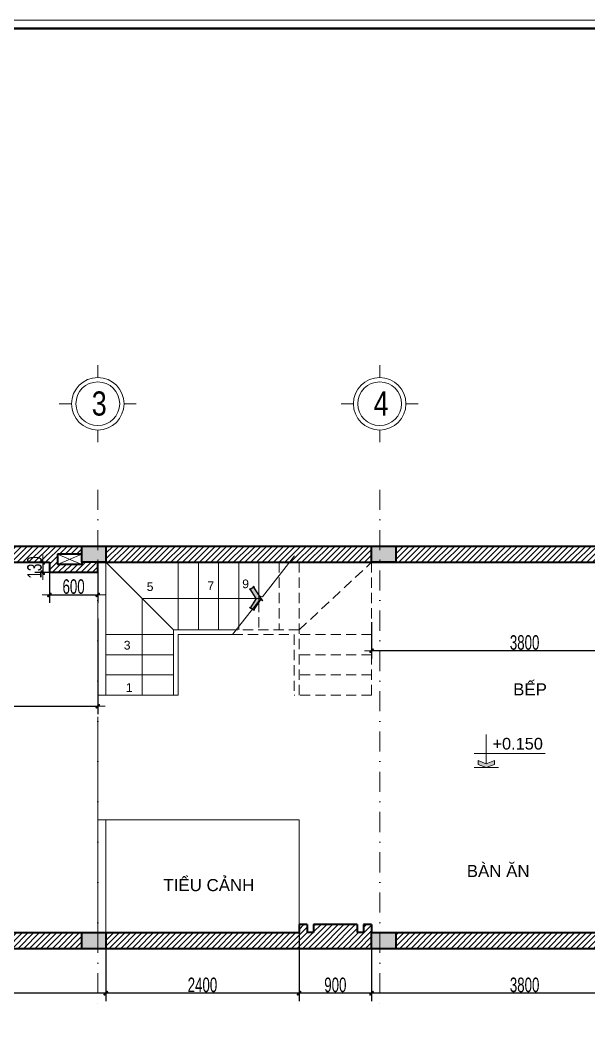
# Model space of a CAD drawing. Header units: inches. Extents: x 921646 to 2157952, y -92667 to 262089.
# Drawn here: x 1958414 to 1965476, y 116894 to 129371 of the extents above; entities that cross this region are included whole.
import ezdxf
from ezdxf.enums import TextEntityAlignment as Align

# ---------------------------------------------------------------- set-up
doc = ezdxf.new("R2010")
doc.units = ezdxf.units.IN
doc.header["$MEASUREMENT"] = 0
doc.linetypes.add('DASHDOT', pattern=[1, 0.5, -0.25, 0, -0.25])
doc.linetypes.add('HIDDEN', pattern=[9.525, 6.35, -3.175])
doc.layers.get('0').update_dxf_attribs({"lineweight": 9})
doc.layers.get('DEFPOINTS').update_dxf_attribs({"lineweight": 9})
for name, color, linetype, lineweight in [('00 gach chiu lua', 30, 'Continuous', 13), ('01-WALL', 10, 'Continuous', 35), ('04-TRUC', 40, 'DASHDOT', 9), ('09-DIMOUT', 251, 'Continuous', 9), ('13-VATDUNG', 104, 'Continuous', 13), ('14 KHUAT', 106, 'HIDDEN', 13), ('15 TEXT', 134, 'Continuous', 15), ('Cp Net Manh 0.15', 8, 'Continuous', 15), ('Cp Net Thep 0.40', 2, 'Continuous', 40), ('Cp Text 0.15', 3, 'Continuous', 15)]:
    doc.layers.add(name, color=color, linetype=linetype, lineweight=lineweight)
doc.layers.add('02-TEXT', color=7, linetype='Continuous')
doc.layers.add('07-HATCH', color=180, linetype='Continuous')
doc.styles.add('ARIAL', font='arial.ttf')
doc.styles.add('C', font='VHARIAL.TTF')
doc.styles.add('KICHTHUOC', font='VHELVCN.TTF', dxfattribs={"width": 0.8})
doc.styles.add('VHELVEN', font='VHELVEN.TTF')
doc.styles.add('VNI-HELVE', font='VHELVEB.TTF', dxfattribs={"width": 0.8})
doc.dimstyles.new('Copy of 100', dxfattribs={"dimscale": 100, "dimtxt": 1.8, "dimasz": 0.003, "dimexe": 1, "dimexo": 0, "dimgap": 0.1, "dimtad": 1, "dimdec": 0, "dimdsep": 46, "dimtxsty": 'KICHTHUOC', "dimblk": '1A', "dimcen": 0.001, "dimdle": 1.5, "dimclrt": 3, "dimadec": 0, "dimazin": 0, "dimtfac": 1, "dimtdec": 0, "dimtix": 1, "dimtmove": 2, "dimatfit": 3, "dimldrblk": '1A', "dimfxl": 1, "dimtolj": 1, "dimtzin": 0, "dimarcsym": 0})

# ---------------------------------------------------------------- blocks, each defined once
blk = doc.blocks.new('đ')
h = blk.add_hatch(color=256)
h.dxf.hatch_style = 1
h.paths.add_polyline_path([(0, 60), (-115, 135), (-142, 93), (0, 0), (142, 93), (115, 135)])
at = {"ltscale": 0.01}
for p, q in [((-110, 143), (-148, 84)), ((0, 60), (-124, 140)), ((0, 60), (124, 140)), ((110, 143), (148, 84)), ((0, 0), (-151, 98)), ((0, 0), (151, 98))]:
    blk.add_line(p, q, dxfattribs=at)
blk = doc.blocks.new('DDDD')
at = {"layer": '09-DIMOUT'}
h = blk.add_hatch(color=256, dxfattribs=at)
h.dxf.hatch_style = 1
h.paths.add_polyline_path([(1648738, 63343), (1649038, 63343), (1649038, 63543), (1648738, 63543)])
at = {"layer": '01-WALL'}
blk.add_lwpolyline([(1648738, 63343), (1649038, 63343), (1649038, 63543), (1648738, 63543)], close=True, dxfattribs=at)
blk = doc.blocks.new('luoi')
at = {"layer": '04-TRUC', "ltscale": 500}
for p, q in [((1739522, 130293), (1739522, 123908)), ((1743022, 130293), (1743022, 123890)), ((1728931, 129594), (1752564, 129594)), ((1728830, 124594), (1752564, 124594))]:
    blk.add_line(p, q, dxfattribs=at)
at = {"layer": '09-DIMOUT', "xscale": -1, "rotation": 180}
for p in [(90584, 192937), (94184, 192937), (90584, 188137), (94184, 188137)]:
    blk.add_blockref('DDDD', p, dxfattribs=at)
blk = doc.blocks.new('tương t1')
at = {"layer": '09-DIMOUT'}
h = blk.add_hatch(dxfattribs=at)
h.set_pattern_fill('ANSI31', color=256, scale=400)
h.set_pattern_definition([(45, (-219856.57, -74351.743), (-35.355339, 35.355339), [])])
h.paths.add_polyline_path([(1733122, 124794), (1730222, 124794), (1730222, 124994), (1730122, 124994), (1730122, 124594), (1733122, 124594)])
h.paths.add_polyline_path([(1735122, 124794), (1733322, 124794), (1733322, 124594), (1735122, 124594)])
h.paths.add_polyline_path([(1735322, 125494), (1735122, 125494), (1735122, 124794), (1735322, 124794)])
h.paths.add_polyline_path([(1739322, 124794), (1735422, 124794), (1735422, 124594), (1739322, 124594)])
h.paths.add_polyline_path([(1742922, 124794), (1742922, 124894), (1742822, 124894), (1742822, 124794), (1742742, 124794), (1742742, 124894), (1742202, 124894), (1742202, 124794), (1742122, 124794), (1742122, 124894), (1742022, 124894), (1742022, 124794), (1739622, 124794), (1739622, 124594), (1742922, 124594)])
h.paths.add_polyline_path([(1746522, 124794), (1743222, 124794), (1743222, 124594), (1746522, 124594)])
h.paths.add_polyline_path([(1751322, 124744), (1751272, 124744), (1751272, 125194), (1751422, 125194), (1751422, 124794), (1751622, 124794), (1751622, 125607), (1751422, 125607), (1751422, 125294), (1751172, 125294), (1751172, 124744), (1748472, 124744), (1748472, 125294), (1748372, 125294), (1748372, 124794), (1746822, 124794), (1746822, 124594), (1751322, 124594)])
h.paths.add_polyline_path([(1751622, 125994), (1751422, 125994), (1751422, 125607), (1751622, 125607)])
h.paths.add_polyline_path([(1751422, 126194), (1751122, 126194), (1751122, 126094), (1751422, 126094)])
h.paths.add_polyline_path([(1751622, 126294), (1751522, 126294), (1751522, 126194), (1751622, 126194)])
h.paths.add_polyline_path([(1750522, 126194), (1750122, 126194), (1750122, 126294), (1750022, 126294), (1750022, 126194), (1747822, 126194), (1747822, 126094), (1748372, 126094), (1748372, 125994), (1748472, 125994), (1748472, 126094), (1750522, 126094)])
h.paths.add_polyline_path([(1746822, 129394), (1746722, 129394), (1746722, 126094), (1746922, 126094), (1746922, 126194), (1746822, 126194), (1746822, 126794), (1746822, 126894)])
h.paths.add_polyline_path([(1750122, 127494), (1750022, 127494), (1750022, 127194), (1750122, 127194)])
h.paths.add_polyline_path([(1750122, 129394), (1751322, 129394), (1751322, 129594), (1746822, 129594), (1746822, 129444), (1750022, 129444), (1750022, 128894), (1750122, 128894)])
h.paths.add_polyline_path([(1751622, 129394), (1751522, 129394), (1751522, 127194), (1751622, 127194)])
h.paths.add_polyline_path([(1746522, 129594), (1743222, 129594), (1743222, 129394), (1746522, 129394)])
h.paths.add_polyline_path([(1742922, 129594), (1739622, 129594), (1739622, 129394), (1742922, 129394)])
h.paths.add_polyline_path([(1739022, 129494), (1739322, 129494), (1739322, 129594), (1735422, 129594), (1735422, 129394), (1738922, 129394), (1738922, 129264), (1739522, 129264), (1739522, 129394), (1739322, 129394), (1739322, 129364), (1739022, 129364)])
h.paths.add_polyline_path([(1735122, 129594), (1733322, 129594), (1733322, 129394), (1735122, 129394)])
h.paths.add_polyline_path([(1735322, 129394), (1735122, 129394), (1735122, 128694), (1735322, 128694)])
h.paths.add_polyline_path([(1733122, 129594), (1730122, 129594), (1730122, 128214), (1730222, 128214), (1730222, 129394), (1733122, 129394)])
at = {"layer": '01-WALL'}
for p, q in [((1730122, 129594), (1751622, 129594)), ((1730222, 129394), (1738922, 129394)), ((1738922, 129394), (1738922, 129264)), ((1739322, 129494), (1739022, 129494)), ((1739022, 129494), (1739022, 129364)), ((1739322, 129394), (1739322, 129364)), ((1739522, 129264), (1739522, 129394)), ((1739522, 129394), (1746777, 129394)), ((1739322, 129364), (1739022, 129364)), ((1739522, 129264), (1738922, 129264)), ((1730222, 124794), (1742022, 124794)), ((1742122, 124894), (1742022, 124894)), ((1742022, 124894), (1742022, 124794)), ((1742122, 124894), (1742122, 124794)), ((1742202, 124794), (1742122, 124794)), ((1742742, 124894), (1742202, 124894)), ((1742202, 124894), (1742202, 124794)), ((1742742, 124894), (1742742, 124794)), ((1742822, 124794), (1742742, 124794)), ((1742922, 124894), (1742822, 124894)), ((1742822, 124894), (1742822, 124794)), ((1742922, 124894), (1742922, 124794)), ((1751622, 124594), (1730122, 124594))]:
    blk.add_line(p, q, dxfattribs=at)
blk.add_lwpolyline([(1742922, 124794), (1748372, 124794), (1748372, 125294), (1748472, 125294), (1748472, 124744), (1751172, 124744)], dxfattribs=at)
at = {"layer": '09-DIMOUT'}
for p, q in [((1739022, 129364), (1739322, 129494)), ((1739322, 129364), (1739022, 129494))]:
    blk.add_line(p, q, dxfattribs=at)
blk = doc.blocks.new('cao do')
at = {"layer": '15 TEXT'}
h = blk.add_hatch(color=256, dxfattribs=at)
h.dxf.hatch_style = 1
h.paths.add_polyline_path([(155, 47), (261, 90), (261, 42), (155, 0), (49, 42), (49, 90)])
for p, q in [((0, 181), (911, 181)), ((0, 0), (310, 0))]:
    blk.add_line(p, q, dxfattribs=at)
blk.add_lwpolyline([(155, 424), (155, 47)], dxfattribs=at)
blk.add_lwpolyline([(155, 47), (261, 90), (261, 42), (155, 0), (49, 42), (49, 90)], close=True, dxfattribs=at)
at = {"layer": '15 TEXT', "color": 3, "style": 'ARIAL'}
blk.add_attdef('%%P0,000', text='', height=150, dxfattribs=at).set_placement((558, 307), align=Align.MIDDLE_CENTER)
blk = doc.blocks.new('A$C788F0ACE')
at = {"layer": 'Cp Net Manh 0.15', "linetype": 'Continuous'}
for p, q in [((0, 300), (0, 440)), ((-300, 0), (-440, 0)), ((300, 0), (440, 0)), ((0, -300), (0, -440))]:
    blk.add_line(p, q, dxfattribs=at)
for radius in [300, 250]:
    blk.add_circle((0, 0), radius, dxfattribs=at)
at = {"layer": 'Cp Text 0.15', "color": 7, "linetype": 'Continuous', "style": 'VHELVEN'}
blk.add_attdef('TRUC', text='', height=280, dxfattribs=at).set_placement((94, 1), align=Align.MIDDLE_CENTER)
blk = doc.blocks.new('dim')
at = {"layer": 'Cp Text 0.15'}
ref = blk.add_blockref('A$C788F0ACE', (1959378.4, 205712.9), dxfattribs=dict(at, xscale=1.086778053933425, yscale=1.086778053933425, zscale=1.086778053933425, rotation=180))
ref.add_attrib('TRUC', '3', dxfattribs={"layer": '0', "color": 3, "height": 300, "style": 'VNI-HELVE', "width": 0.8}).set_placement((1959396.2, 205716.2), align=Align.MIDDLE_CENTER)
ref = blk.add_blockref('A$C788F0ACE', (1962878.4, 205712.9), dxfattribs=dict(at, xscale=1.086778053933425, yscale=1.086778053933425, zscale=1.086778053933425, rotation=180))
ref.add_attrib('TRUC', '4', dxfattribs={"layer": '0', "color": 3, "height": 300, "style": 'VNI-HELVE', "width": 0.8}).set_placement((1962896.2, 205716.2), align=Align.MIDDLE_CENTER)
blk = doc.blocks.new('KTHUOC')
blk.add_hatch(color=256).paths.add_polyline_path([(-71, -42), (42, 71, -1), (71, 42), (-42, -71, -1)])
for p, q in [((-14, 14), (14, -14)), ((0, -200), (0, 200)), ((-300, 0), (300, 0))]:
    blk.add_line(p, q)
for points in [[(42, 71), (-71, -42)], [(-42, -71), (71, 42)]]:
    blk.add_lwpolyline(points)
for centre, start, end in [((57, 57), 315, 135), ((-57, -57), 135, 315)]:
    blk.add_arc(centre, 20, start, end)
blk = doc.blocks.new('1A')
at = {"layer": '00 gach chiu lua'}
blk.add_blockref('KTHUOC', (0, 0), dxfattribs=at)
blk = doc.blocks.new('*D211')
at = {"layer": '09-DIMOUT', "color": 0, "lineweight": -2, "transparency": 16777216}
for p, q in [((1955178, 121940), (1955178, 120751)), ((1959378, 121940), (1959378, 120751)), ((1955179, 120851), (1959378, 120851))]:
    blk.add_line(p, q, dxfattribs=at)
at = {"layer": 'DEFPOINTS', "color": 0, "transparency": 16777216}
for p in [(1955178, 121940), (1959378, 121940), (1959378, 120851)]:
    blk.add_point(p, dxfattribs=at)
at = {"layer": '09-DIMOUT', "color": 0, "lineweight": -2, "transparency": 16777216, "xscale": 0.3, "yscale": 0.3, "zscale": 0.3, "rotation": 180}
blk.add_blockref('1A', (1955178, 120851), dxfattribs=at)
at = {"layer": '09-DIMOUT', "color": 0, "lineweight": -2, "transparency": 16777216, "xscale": 0.3, "yscale": 0.3, "zscale": 0.3}
blk.add_blockref('1A', (1959378, 120851), dxfattribs=at)
at = {"layer": '09-DIMOUT', "color": 3, "transparency": 16777216, "insert": (1957278, 120953), "char_height": 180, "attachment_point": 5, "style": 'KICHTHUOC'}
blk.add_mtext('\\A1;4200', dxfattribs=at)
blk = doc.blocks.new('*D217')
at = {"layer": '09-DIMOUT', "color": 0, "lineweight": -2, "transparency": 16777216}
for p, q in [((1962778, 121894), (1962778, 121440)), ((1966578, 121894), (1966578, 121440)), ((1966578, 121540), (1962779, 121540))]:
    blk.add_line(p, q, dxfattribs=at)
at = {"layer": 'DEFPOINTS', "color": 0, "transparency": 16777216}
for p in [(1962778, 121894), (1966578, 121894), (1962778, 121540)]:
    blk.add_point(p, dxfattribs=at)
at = {"layer": '09-DIMOUT', "color": 0, "lineweight": -2, "transparency": 16777216, "xscale": 0.3, "yscale": 0.3, "zscale": 0.3, "rotation": 180}
blk.add_blockref('1A', (1962778, 121540), dxfattribs=at)
at = {"layer": '09-DIMOUT', "color": 0, "lineweight": -2, "transparency": 16777216, "xscale": 0.3, "yscale": 0.3, "zscale": 0.3}
blk.add_blockref('1A', (1966578, 121540), dxfattribs=at)
at = {"layer": '09-DIMOUT', "color": 3, "transparency": 16777216, "insert": (1964678, 121642), "char_height": 180, "attachment_point": 5, "style": 'KICHTHUOC'}
blk.add_mtext('\\A1;3800', dxfattribs=at)
blk = doc.blocks.new('*D237')
at = {"layer": '09-DIMOUT', "color": 0, "lineweight": -2, "transparency": 16777216}
for p, q in [((1958778, 122640), (1958595, 122640)), ((1958695, 122641), (1958695, 122641)), ((1958695, 122640), (1958695, 122510)), ((1958778, 122510), (1958595, 122510)), ((1958695, 122510), (1958695, 122510))]:
    blk.add_line(p, q, dxfattribs=at)
at = {"layer": 'DEFPOINTS', "color": 0, "transparency": 16777216}
for p in [(1958778, 122640), (1958695, 122510), (1958778, 122510)]:
    blk.add_point(p, dxfattribs=at)
at = {"layer": '09-DIMOUT', "color": 0, "lineweight": -2, "transparency": 16777216, "xscale": 0.3, "yscale": 0.3, "zscale": 0.3}
for p, rotation in [((1958695, 122640), 270), ((1958695, 122510), 90)]:
    blk.add_blockref('1A', p, dxfattribs=dict(at, rotation=rotation))
at = {"layer": '09-DIMOUT', "color": 3, "transparency": 16777216, "insert": (1958593, 122575), "char_height": 180, "attachment_point": 5, "rotation": 90, "style": 'KICHTHUOC'}
blk.add_mtext('\\A1;130', dxfattribs=at)
blk = doc.blocks.new('*D238')
at = {"layer": '09-DIMOUT', "color": 0, "lineweight": -2, "transparency": 16777216}
for p, q in [((1958778, 122510), (1958778, 122134)), ((1959378, 122510), (1959378, 122134)), ((1958779, 122234), (1959378, 122234))]:
    blk.add_line(p, q, dxfattribs=at)
at = {"layer": 'DEFPOINTS', "color": 0, "transparency": 16777216}
for p in [(1958778, 122510), (1959378, 122510), (1959378, 122234)]:
    blk.add_point(p, dxfattribs=at)
at = {"layer": '09-DIMOUT', "color": 0, "lineweight": -2, "transparency": 16777216, "xscale": 0.3, "yscale": 0.3, "zscale": 0.3, "rotation": 180}
blk.add_blockref('1A', (1958778, 122234), dxfattribs=at)
at = {"layer": '09-DIMOUT', "color": 0, "lineweight": -2, "transparency": 16777216, "xscale": 0.3, "yscale": 0.3, "zscale": 0.3}
blk.add_blockref('1A', (1959378, 122234), dxfattribs=at)
at = {"layer": '09-DIMOUT', "color": 3, "transparency": 16777216, "insert": (1959078, 122336), "char_height": 180, "attachment_point": 5, "style": 'KICHTHUOC'}
blk.add_mtext('\\A1;600', dxfattribs=at)
blk = doc.blocks.new('*D248')
at = {"layer": '09-DIMOUT', "color": 0, "lineweight": -2, "transparency": 16777216}
for p, q in [((1966578, 119340), (1966578, 117188)), ((1962778, 117940), (1962778, 117188)), ((1966578, 117288), (1962779, 117288))]:
    blk.add_line(p, q, dxfattribs=at)
at = {"layer": 'DEFPOINTS', "color": 0, "transparency": 16777216}
for p in [(1966578, 119340), (1962778, 117940), (1962778, 117288)]:
    blk.add_point(p, dxfattribs=at)
at = {"layer": '09-DIMOUT', "color": 0, "lineweight": -2, "transparency": 16777216, "xscale": 0.3, "yscale": 0.3, "zscale": 0.3, "rotation": 180}
blk.add_blockref('1A', (1962778, 117288), dxfattribs=at)
at = {"layer": '09-DIMOUT', "color": 0, "lineweight": -2, "transparency": 16777216, "xscale": 0.3, "yscale": 0.3, "zscale": 0.3}
blk.add_blockref('1A', (1966578, 117288), dxfattribs=at)
at = {"layer": '09-DIMOUT', "color": 3, "transparency": 16777216, "insert": (1964678, 117390), "char_height": 180, "attachment_point": 5, "style": 'KICHTHUOC'}
blk.add_mtext('\\A1;3800', dxfattribs=at)
blk = doc.blocks.new('*D249')
at = {"layer": '09-DIMOUT', "color": 0, "lineweight": -2, "transparency": 16777216}
for p, q in [((1961878, 118040), (1961878, 117188)), ((1962778, 117940), (1962778, 117188)), ((1962778, 117288), (1961879, 117288))]:
    blk.add_line(p, q, dxfattribs=at)
at = {"layer": 'DEFPOINTS', "color": 0, "transparency": 16777216}
for p in [(1961878, 118040), (1962778, 117940), (1961878, 117288)]:
    blk.add_point(p, dxfattribs=at)
at = {"layer": '09-DIMOUT', "color": 0, "lineweight": -2, "transparency": 16777216, "xscale": 0.3, "yscale": 0.3, "zscale": 0.3, "rotation": 180}
blk.add_blockref('1A', (1961878, 117288), dxfattribs=at)
at = {"layer": '09-DIMOUT', "color": 0, "lineweight": -2, "transparency": 16777216, "xscale": 0.3, "yscale": 0.3, "zscale": 0.3}
blk.add_blockref('1A', (1962778, 117288), dxfattribs=at)
at = {"layer": '09-DIMOUT', "color": 3, "transparency": 16777216, "insert": (1962328, 117390), "char_height": 180, "attachment_point": 5, "style": 'KICHTHUOC'}
blk.add_mtext('\\A1;900', dxfattribs=at)
blk = doc.blocks.new('*D250')
at = {"layer": '09-DIMOUT', "color": 0, "lineweight": -2, "transparency": 16777216}
for p, q in [((1961878, 118040), (1961878, 117188)), ((1959478, 117840), (1959478, 117188)), ((1961878, 117288), (1959479, 117288))]:
    blk.add_line(p, q, dxfattribs=at)
at = {"layer": 'DEFPOINTS', "color": 0, "transparency": 16777216}
for p in [(1961878, 118040), (1959478, 117840), (1959478, 117288)]:
    blk.add_point(p, dxfattribs=at)
at = {"layer": '09-DIMOUT', "color": 0, "lineweight": -2, "transparency": 16777216, "xscale": 0.3, "yscale": 0.3, "zscale": 0.3, "rotation": 180}
blk.add_blockref('1A', (1959478, 117288), dxfattribs=at)
at = {"layer": '09-DIMOUT', "color": 0, "lineweight": -2, "transparency": 16777216, "xscale": 0.3, "yscale": 0.3, "zscale": 0.3}
blk.add_blockref('1A', (1961878, 117288), dxfattribs=at)
at = {"layer": '09-DIMOUT', "color": 3, "transparency": 16777216, "insert": (1960678, 117390), "char_height": 180, "attachment_point": 5, "style": 'KICHTHUOC'}
blk.add_mtext('\\A1;2400', dxfattribs=at)
blk = doc.blocks.new('*D251')
at = {"layer": '09-DIMOUT', "color": 0, "lineweight": -2, "transparency": 16777216}
for p, q in [((1955178, 118040), (1955178, 117188)), ((1959478, 117840), (1959478, 117188)), ((1959478, 117288), (1955179, 117288))]:
    blk.add_line(p, q, dxfattribs=at)
at = {"layer": 'DEFPOINTS', "color": 0, "transparency": 16777216}
for p in [(1955178, 118040), (1959478, 117840), (1955178, 117288)]:
    blk.add_point(p, dxfattribs=at)
at = {"layer": '09-DIMOUT', "color": 0, "lineweight": -2, "transparency": 16777216, "xscale": 0.3, "yscale": 0.3, "zscale": 0.3, "rotation": 180}
blk.add_blockref('1A', (1955178, 117288), dxfattribs=at)
at = {"layer": '09-DIMOUT', "color": 0, "lineweight": -2, "transparency": 16777216, "xscale": 0.3, "yscale": 0.3, "zscale": 0.3}
blk.add_blockref('1A', (1959478, 117288), dxfattribs=at)
at = {"layer": '09-DIMOUT', "color": 3, "transparency": 16777216, "insert": (1957328, 117390), "char_height": 180, "attachment_point": 5, "style": 'KICHTHUOC'}
blk.add_mtext('\\A1;4300', dxfattribs=at)
blk = doc.blocks.new('Khung Ht dep')
at = {"layer": 'Cp Net Thep 0.40', "color": 106, "flags": 128}
blk.add_lwpolyline([(30380, 21415), (30380, 1792), (3162, 1792), (3162, 21415)], close=True, dxfattribs=at)
at = {"layer": 'DEFPOINTS', "ltscale": 100}
blk.add_lwpolyline([(30430, 1692), (30430, 21515), (1912, 21515), (1912, 1692)], close=True, dxfattribs=at)

msp = doc.modelspace()

# ---------------------------------------------------------------- linework, layer by layer
at = {"layer": '09-DIMOUT'}
for p, q in [((1960318.4, 121800.2), (1959478.4, 122640.2)), ((1959928.4, 120990.2), (1959928.4, 122190.2)), ((1961406.3, 122190.2), (1959928.4, 122190.2)), ((1961128.4, 121836.3), (1961128.4, 121800.2)), ((1959378.4, 120720.2), (1959378.4, 118040.2))]:
    msp.add_line(p, q, dxfattribs=at)
at = {"layer": '09-DIMOUT', "linetype": 'Continuous'}
msp.add_lwpolyline([(1961052.9, 121740.2), (1961390.8, 122170.5), (1961425.6, 122159.2), (1961387, 122221.2), (1961421.7, 122209.9), (1961821.4, 122718.8)], dxfattribs=at)
at = {"layer": '13-VATDUNG'}
for p, q in [((1959378.4, 122640.2), (1959378.4, 120990.2)), ((1959478.4, 122640.2), (1959478.4, 120990.2)), ((1960378.4, 122640.2), (1960378.4, 121800.2)), ((1960628.4, 122640.2), (1960628.4, 121800.2)), ((1960878.4, 122640.2), (1960878.4, 121800.2)), ((1961128.4, 122640.2), (1961128.4, 121836.3)), ((1961378.4, 122640.2), (1961378.4, 122147.3)), ((1961100, 121800.2), (1960318.4, 121800.2)), ((1960318.4, 121800.2), (1960318.4, 120990.2)), ((1960318.4, 121740.2), (1959478.4, 121740.2)), ((1961052.9, 121740.2), (1960378.4, 121740.2)), ((1960378.4, 121740.2), (1960378.4, 120990.2)), ((1960318.4, 121490.2), (1959478.4, 121490.2)), ((1960318.4, 121240.2), (1959478.4, 121240.2)), ((1960378.4, 120990.2), (1959378.4, 120990.2)), ((1959378.4, 119440.2), (1961878.4, 119440.2)), ((1959478.4, 119440.2), (1959478.4, 118040.2)), ((1961878.4, 119440.2), (1961878.4, 118040.2))]:
    msp.add_line(p, q, dxfattribs=at)
at = {"layer": '14 KHUAT', "ltscale": 20}
for p, q in [((1961628.4, 122640.2), (1961628.4, 121800.2)), ((1961878.4, 122640.2), (1961878.4, 120990.2)), ((1961878.4, 121800.2), (1962778.4, 122640.2)), ((1962778.4, 122640.2), (1962778.4, 120970.2)), ((1961378.4, 122147.3), (1961378.4, 121800.2)), ((1961878.4, 121800.2), (1961100, 121800.2)), ((1961052.9, 121740.2), (1961818.4, 121740.2)), ((1961818.4, 121740.2), (1961818.4, 120990.2)), ((1962778.4, 121740.2), (1961878.4, 121740.2)), ((1962778.4, 121490.2), (1961878.4, 121490.2)), ((1962778.4, 121240.2), (1961878.4, 121240.2)), ((1962778.4, 120990.2), (1961818.4, 120990.2))]:
    msp.add_line(p, q, dxfattribs=at)

# ---------------------------------------------------------------- block references
at = {"layer": '07-HATCH', "rotation": 90.00000000000003}
msp.add_blockref('đ', (1961406.3, 122190.2), dxfattribs=at)
at = {"layer": '09-DIMOUT'}
for name, p in [('dim', (0, -81105.8)), ('luoi', (219856.6, -6754.1)), ('tương t1', (219856.6, -6754.1))]:
    msp.add_blockref(name, p, dxfattribs=at)
at = {"layer": '15 TEXT', "xscale": 0.9671879849873873, "yscale": 0.9671879849873873, "zscale": 0.9671879849873873}
msp.add_blockref('cao do', (1964052.4, 120088.9), dxfattribs=at).add_auto_attribs({'%%P0,000': '+0.150'})
at = {"layer": 'Cp Net Manh 0.15', "xscale": 1.05319564237593, "yscale": 1.05319564237593, "zscale": 1.05319564237593}
msp.add_blockref('Khung Ht dep', (1943393.4, 106712.3), dxfattribs=at)

# ---------------------------------------------------------------- texts
at = {"layer": '02-TEXT', "style": 'C'}
for s, height, p in [('9', 108, (1961213.7, 122316.9)), ('5', 108, (1960028, 122282.3)), ('7', 108, (1960780.5, 122292.8)), ('3', 108, (1959742.9, 121555.3)), ('BÕP', 150, (1964745.3, 120985.4)), ('1', 108, (1959768.6, 121028.7)), ('bµn ¨n', 150, (1964350, 118730.8)), ('tiÓu c¶nh', 150, (1960758.1, 118555.2))]:
    msp.add_text(s, height=height, dxfattribs=at).set_placement(p, align=Align.CENTER)

# ---------------------------------------------------------------- dimensions: what is measured, and where the dimension line sits
at = {"layer": '09-DIMOUT'}
dim = msp.add_linear_dim(base=(1958694.8, 122510.2), p1=(1958778.4, 122640.2), p2=(1958778.4, 122510.2), angle=90, dimstyle='Copy of 100', dxfattribs=at)
dim.commit()
dim.dimension.update_dxf_attribs({"geometry": '*D237', "text_midpoint": (1958592.9, 122575.2)})
for base, p1, p2, picture, middle in [((1959378.4, 122234.3), (1958778.4, 122510.2), (1959378.4, 122510.2), '*D238', (1959078.4, 122336.2)), ((1959378.4, 120851.4), (1955178.4, 121940.2), (1959378.4, 121940.2), '*D211', (1957278.4, 120953.3)), ((1962778.4, 121540.3), (1966578.4, 121893.6), (1962778.4, 121893.6), '*D217', (1964678.4, 121642.2)), ((1962778.4, 117288.5), (1966578.4, 119340.2), (1962778.4, 117940.2), '*D248', (1964678.4, 117390.4)), ((1955178.4, 117288.5), (1959478.4, 117840.2), (1955178.4, 118040.2), '*D251', (1957328.4, 117390.4)), ((1959478.4, 117288.5), (1961878.4, 118040.2), (1959478.4, 117840.2), '*D250', (1960678.4, 117390.4)), ((1961878.4, 117288.5), (1962778.4, 117940.2), (1961878.4, 118040.2), '*D249', (1962328.4, 117390.4))]:
    dim = msp.add_linear_dim(base=base, p1=p1, p2=p2, dimstyle='Copy of 100', dxfattribs=at)
    dim.commit()
    dim.dimension.update_dxf_attribs({"geometry": picture, "text_midpoint": middle})

doc.saveas('drawing.dxf')
